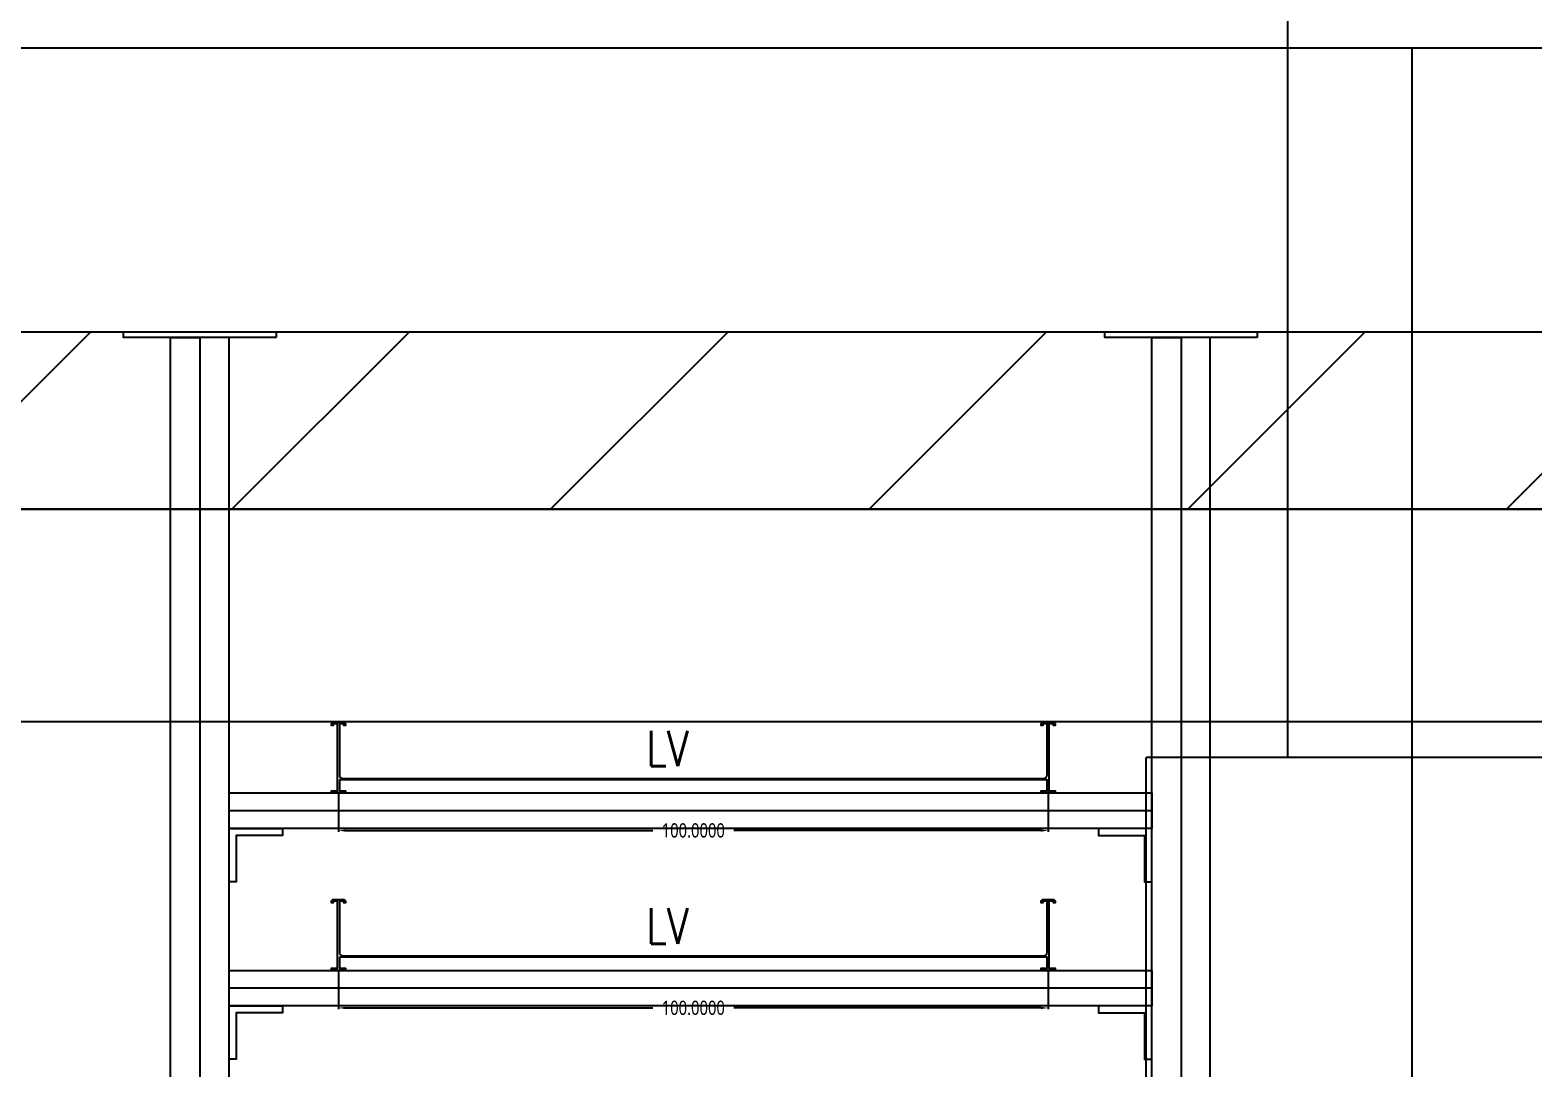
# Model space of a CAD drawing. Extents: x -3080 to 28500, y -1326 to 31609.
# Drawn here: x 3267.7 to 3479.5, y 26442 to 26588.3 of the extents above; entities that cross this region are included whole.
import ezdxf
from ezdxf.enums import TextEntityAlignment as Align
from ezdxf.xclip import XClip

# ---------------------------------------------------------------- set-up
doc = ezdxf.new("R2010")
doc.units = 0
doc.header["$LTSCALE"] = 100
doc.header["$XCLIPFRAME"] = 2
for name, color, linetype in [('0-xref', 8, 'Continuous'), ('188K-SM-07-F10-MECH-CR PIPE-Y2257103$0$0-BG', 6, 'Continuous'), ('188K-SM-07-F10-MECH-CR PIPE-Y2257103$0$0-FIRE', 1, 'Continuous'), ('188K-SM-07-F10-MECH-CR PIPE-Y2257103$0$0-hookupzoom', 4, 'Continuous'), ('188K-SM-07-F10-MECH-CR PIPE-Y2257103$0$0-LV', 6, 'Continuous'), ('188K-SM-07-F10-MECH-CR PIPE-Y2257103$0$DIM', 3, 'Continuous'), ('188K-SM-07-F10-MECH-CR PIPE-Y2257103$0$SH-LINE-130', 2, 'Continuous'), ('188K-SM-07-F10-MECH-CR PIPE-Y2257103$0$UPW_PVDF', 7, 'Continuous'), ('188K-SM-07-F10-MECH-CR PIPE-Y2257103$0$X-S-FAB_SL ALL$0$ASP_8', 8, 'Continuous'), ('188K-SM-07-F10-MECH-CR PIPE-Y2257103$0$X-S-FAB_SL ALL$0$BEAM-S', 2, 'Continuous')]:
    doc.layers.add(name, color=color, linetype=linetype)
doc.styles.add('188K-SM-07-F10-MECH-CR PIPE-Y2257103$0$AA-TXT', font='romans.shx', dxfattribs={"bigfont": 'chineset.shx'})
doc.styles.add('188K-SM-07-F10-MECH-CR PIPE-Y2257103$0$Standard', font='', dxfattribs={"width": 0.8})
doc.styles.get('188K-SM-07-F10-MECH-CR PIPE-Y2257103$0$Standard').set_extended_font_data('Microsoft JhengHei')
doc.dimstyles.new('188K-SM-07-F10-MECH-CR PIPE-Y2257103$0$Standard', dxfattribs={"dimtxt": 0.18, "dimasz": 0.18, "dimexe": 0.18, "dimexo": 0.0625, "dimgap": 0.09, "dimtad": 0, "dimtih": 1, "dimtoh": 1, "dimdec": 4, "dimzin": 0, "dimdsep": 46, "dimtxsty": '188K-SM-07-F10-MECH-CR PIPE-Y2257103$0$Standard', "dimcen": 0.09, "dimadec": 0, "dimazin": 0, "dimtfac": 1, "dimtdec": 4, "dimtofl": 0, "dimtmove": 0, "dimatfit": 3, "dimfxl": 1, "dimtolj": 1, "dimtzin": 0, "dimarcsym": 0})

# ---------------------------------------------------------------- blocks, each defined once
blk = doc.blocks.new('*U1541')
at = {"color": 241}
blk.add_lwpolyline([(17.5, 50), (-17.5, 50), (-17.5, 337.5), (17.5, 337.5)], close=True, dxfattribs=at)
blk = doc.blocks.new('188K-SM-07-F10-MECH-CR PIPE-Y2257103$0$X-S-FAB_SL ALL')
at = {"color": 241}
for p, q in [((-2628.521, -72748.977), (19076.479, -72748.977)), ((-2628.521, -72788.977), (19076.479, -72788.977))]:
    blk.add_line(p, q, dxfattribs=at)
at = {"layer": '188K-SM-07-F10-MECH-CR PIPE-Y2257103$0$X-S-FAB_SL ALL$0$ASP_8'}
for p, q in [((-1028.521, -72848.977), (-1028.521, -71981.477)), ((-1048.521, -73043.977), (-1048.521, -72848.977)), ((-938.521, -72848.977), (-1048.521, -72848.977))]:
    blk.add_line(p, q, dxfattribs=at)
at = {"layer": '188K-SM-07-F10-MECH-CR PIPE-Y2257103$0$X-S-FAB_SL ALL$0$BEAM-S'}
blk.add_blockref('*U1541', (-993.521, -73086.477), dxfattribs=at)
blk = doc.blocks.new('*D1546')
at = {"layer": '188K-SM-07-F10-MECH-CR PIPE-Y2257103$0$DIM', "color": 0, "lineweight": -2, "transparency": 16777216}
for p, q in [((0, -0.06), (0, -5.47)), ((100, -0.06), (100, -5.47)), ((1, -5.29), (44.3, -5.29)), ((99, -5.29), (55.7, -5.29))]:
    blk.add_line(p, q, dxfattribs=at)
at = {"layer": '188K-SM-07-F10-MECH-CR PIPE-Y2257103$0$DIM', "color": 0, "transparency": 16777216}
for points in [[(1, -5.13), (1, -5.46), (0, -5.29)], [(99, -5.13), (99, -5.46), (100, -5.29)]]:
    blk.add_solid(points, dxfattribs=at)
at = {"layer": 'DefPoints', "color": 0, "transparency": 16777216}
for p in [(0, 0), (100, 0), (100, -5.29)]:
    blk.add_point(p, dxfattribs=at)
at = {"layer": '188K-SM-07-F10-MECH-CR PIPE-Y2257103$0$DIM', "color": 0, "transparency": 16777216, "insert": (50, -5.29), "char_height": 2, "attachment_point": 5, "style": '188K-SM-07-F10-MECH-CR PIPE-Y2257103$0$Standard'}
blk.add_mtext('\\A1;100.0000', dxfattribs=at)
blk = doc.blocks.new('*U1545')
blk.add_lwpolyline([(0.12, 1.84), (0.12, 0.3), (1, 0.3), (1, 0), (-1, 0), (-1, 0.3), (-0.12, 0.3), (-0.12, 9.76), (-0.66, 9.76, 0.414213562), (-0.76, 9.66), (-0.76, 9.5), (-1, 9.5), (-1, 9.66, -0.414213562), (-0.66, 10), (0.66, 10, -0.414213562), (1, 9.66), (1, 9.5), (0.76, 9.5), (0.76, 9.66, 0.414213562), (0.66, 9.76), (0.12, 9.76), (0.12, 2.54, 0.414213562), (0.62, 2.04), (99.38, 2.04, 0.414213562), (99.88, 2.54), (99.88, 9.76), (99.34, 9.76, 0.414213562), (99.24, 9.66), (99.24, 9.5), (99, 9.5), (99, 9.66, -0.414213562), (99.34, 10), (100.66, 10, -0.414213562), (101, 9.66), (101, 9.5), (100.76, 9.5), (100.76, 9.66, 0.414213562), (100.66, 9.76), (100.12, 9.76), (100.12, 0.3), (101, 0.3), (101, 0), (99, 0), (99, 0.3), (99.88, 0.3), (99.88, 1.84)], format="xyb", close=True)
at = {"layer": '188K-SM-07-F10-MECH-CR PIPE-Y2257103$0$DIM'}
dim = blk.add_linear_dim(base=(100, -5.29392), p1=(0, 0), p2=(100, 0), dimstyle='188K-SM-07-F10-MECH-CR PIPE-Y2257103$0$Standard', override={"dimtxt": 2, "dimasz": 1, "dimfxl": 0.1}, dxfattribs=at)
dim.commit()
dim.dimension.update_dxf_attribs({"geometry": '*D1546', "text_midpoint": (50, -5.29392)})
blk = doc.blocks.new('188K-SM-07-F10-MECH-CR PIPE-Y2257103$0$WET')
at = {"layer": '188K-SM-07-F10-MECH-CR PIPE-Y2257103$0$SH-LINE-130', "ltscale": 0.1}
for p, q in [((3411.74, -72856.48), (3281.74, -72856.48)), ((3411.74, -72881.48), (3281.74, -72881.48))]:
    blk.add_line(p, q, dxfattribs=at)
for points in [[(3288.36, -72789.78), (3266.86, -72789.78), (3266.86, -72788.98), (3288.36, -72788.98)], [(3273.48, -73013.98), (3273.48, -72789.78), (3277.61, -72789.78), (3277.61, -73013.98)], [(3281.74, -73013.98), (3281.74, -72789.78), (3277.61, -72789.78), (3277.61, -73013.98)], [(3426.62, -72789.78), (3405.12, -72789.78), (3405.12, -72788.98), (3426.62, -72788.98)], [(3411.74, -73013.98), (3411.74, -72789.78), (3415.87, -72789.78), (3415.87, -73013.98)], [(3420, -73013.98), (3420, -72789.78), (3415.87, -72789.78), (3415.87, -73013.98)], [(3411.74, -72858.98), (3281.74, -72858.98), (3281.74, -72853.98), (3411.74, -72853.98)], [(3281.74, -72858.98), (3289.24, -72858.98), (3289.24, -72859.98), (3282.74, -72859.98), (3282.74, -72866.48), (3281.74, -72866.48)], [(3411.74, -72858.98), (3404.24, -72858.98), (3404.24, -72859.98), (3410.74, -72859.98), (3410.74, -72866.48), (3411.74, -72866.48)], [(3411.74, -72883.98), (3281.74, -72883.98), (3281.74, -72878.98), (3411.74, -72878.98)], [(3281.74, -72883.98), (3289.24, -72883.98), (3289.24, -72884.98), (3282.74, -72884.98), (3282.74, -72891.48), (3281.74, -72891.48)], [(3411.74, -72883.98), (3404.24, -72883.98), (3404.24, -72884.98), (3410.74, -72884.98), (3410.74, -72891.48), (3411.74, -72891.48)]]:
    blk.add_lwpolyline(points, close=True, dxfattribs=at)
at = {"layer": '188K-SM-07-F10-MECH-CR PIPE-Y2257103$0$0-LV', "color": 5}
for p in [(3297.14, -72853.98), (3297.14, -72878.98)]:
    blk.add_blockref('*U1545', p, dxfattribs=at)
at = {"layer": '188K-SM-07-F10-MECH-CR PIPE-Y2257103$0$UPW_PVDF', "style": '188K-SM-07-F10-MECH-CR PIPE-Y2257103$0$AA-TXT', "width": 0.8}
for p in [(3340.51, -72847.72), (3340.51, -72872.72)]:
    blk.add_text('LV', height=5, dxfattribs=at).set_placement(p, align=Align.MIDDLE_LEFT)
blk = doc.blocks.new('188K-SM-07-F10-MECH-CR PIPE-Y2257103')
at = {"layer": '188K-SM-07-F10-MECH-CR PIPE-Y2257103$0$0-FIRE'}
h = blk.add_hatch(dxfattribs=at)
h.set_pattern_fill('ANSI31', color=256, scale=10)
h.set_pattern_definition([(45, (0, 99332.263), (-22.45064, 22.45064), [])])
h.paths.add_polyline_path([(23550, 26520.786), (1845, 26520.786), (1845, 26545.786), (23550, 26545.786)])
blk.add_lwpolyline([(23550, 26520.786), (1845, 26520.786), (1845, 26545.786), (23550, 26545.786)], close=True, dxfattribs=at)
at = {"layer": '188K-SM-07-F10-MECH-CR PIPE-Y2257103$0$0-hookupzoom'}
blk.add_lwpolyline([(23550, 26490.786), (1845, 26490.786), (1845, 26520.786), (23550, 26520.786)], close=True, dxfattribs=at)
ref = blk.add_blockref('188K-SM-07-F10-MECH-CR PIPE-Y2257103$0$X-S-FAB_SL ALL', (4473.521, 99334.763))
XClip(ref).set_block_clipping_path([(-7553.4648570136, -75341.9369645483), (24026.2025623869, -67725.7696244382)])
at = {"layer": '188K-SM-07-F10-MECH-CR PIPE-Y2257103$0$0-BG'}
blk.add_blockref('188K-SM-07-F10-MECH-CR PIPE-Y2257103$0$WET', (14.06, 99334.763), dxfattribs=at)

msp = doc.modelspace()

# ---------------------------------------------------------------- block references
at = {"layer": '0-xref'}
msp.add_blockref('188K-SM-07-F10-MECH-CR PIPE-Y2257103', (0, 0), dxfattribs=at)

doc.saveas('drawing.dxf')
